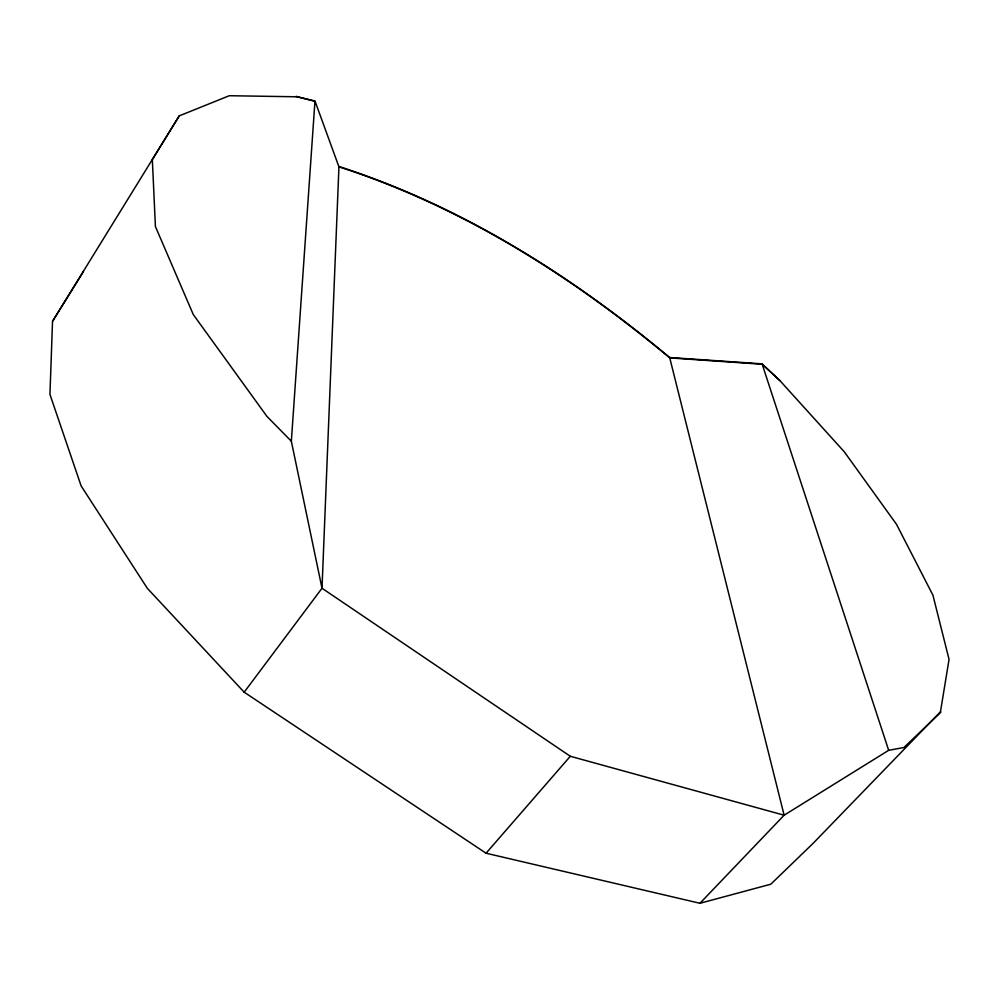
<?xml version="1.0" encoding="UTF-8"?>
<svg xmlns="http://www.w3.org/2000/svg" width="999" height="999" viewBox="0 0 999 999"><rect width="100%" height="100%" fill="white"/><g stroke="black" fill="none" stroke-linecap="round" stroke-linejoin="round"><path stroke-width="1.5" d="M338.936 166.845L322.003 588.236L244.181 692.195L486.063 853.221L699.949 903.283L770.803 884.215L813.198 843.256L940.471 711.738L949.05 659.39L932.929 595.192L896.515 524.338L844.305 451.823L779.907 380.631L762.2 364.26L669.755 357.892C571.49 275.936 461.363 206.231 338.936 166.845L314.972 100.999L295.966 96.441L314.947 101.349L291.346 441.246L322.003 588.236L570.304 756.28L784.128 815.209L888.673 750.311L903.895 747.514L940.721 712.387L940.471 711.738M295.941 96.778L229.32 95.717L179.246 115.872L152.335 159.59L155.419 226.548L193.294 314.573L266.92 416.383L291.346 441.246M179.246 115.872L52.522 321.316L49.95 394.405L81.131 485.926L147.352 588.349L244.181 692.195M52.522 321.316L83.479 271.541M486.063 853.221L570.304 756.28M699.949 903.283L784.128 815.209L669.755 357.892M338.948 166.496C461.326 205.881 571.428 275.574 669.655 357.505L762.075 363.848L779.907 380.631M762.2 364.26L888.673 750.311"/></g></svg>
